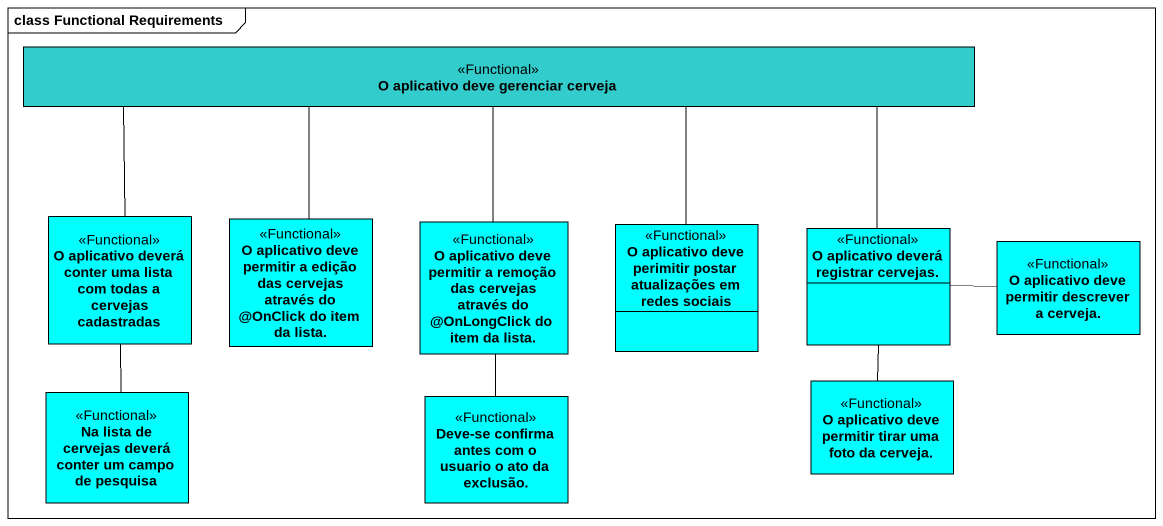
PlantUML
@startuml
mainframe class Functional Requirements
hide circle
hide empty members
class "O aplicativo deve gerenciar cerveja" as O_aplicativo_deve_gerenciar <<Functional>> #33CCCC
class "O aplicativo deverá conter uma lista com todas a cervejas cadastradas" as O_aplicativo_deverá_conter <<Functional>> #00FFFF
class "O aplicativo deve permitir a edição das cervejas através do @OnClick do item da lista." as O_aplicativo_deve_permitir <<Functional>> #00FFFF
class "O aplicativo deve permitir a remoção das cervejas através do @OnLongClick do item da lista." as O_aplicativo_deve_permitir_2 <<Functional>> #00FFFF
class "O aplicativo deve perimitir postar atualizações em redes sociais" as O_aplicativo_deve_perimitir <<Functional>> #00FFFF
class "O aplicativo deverá registrar cervejas." as O_aplicativo_deverá <<Functional>> #00FFFF
class "O aplicativo deve permitir descrever a cerveja." as O_aplicativo_deve_permitir_3 <<Functional>> #00FFFF
class "Na lista de cervejas deverá conter um campo de pesquisa" as Na_lista_de_cervejas_deverá <<Functional>> #00FFFF
class "Deve-se confirma antes com o usuario o ato da exclusão." as Deve_se_confirma_antes_com <<Functional>> #00FFFF
class "O aplicativo deve permitir tirar uma foto da cerveja." as O_aplicativo_deve_permitir_4 <<Functional>> #00FFFF
O_aplicativo_deve_gerenciar -left- O_aplicativo_deverá_conter
O_aplicativo_deve_gerenciar -- O_aplicativo_deve_permitir
O_aplicativo_deve_gerenciar -- O_aplicativo_deve_permitir_2
O_aplicativo_deve_gerenciar -- O_aplicativo_deve_perimitir
O_aplicativo_deve_permitir_2 -- Deve_se_confirma_antes_com
O_aplicativo_deverá -left- O_aplicativo_deve_gerenciar
O_aplicativo_deve_permitir_3 -left- O_aplicativo_deverá
Na_lista_de_cervejas_deverá -up- O_aplicativo_deverá_conter
O_aplicativo_deve_permitir_4 -up- O_aplicativo_deverá
@enduml
